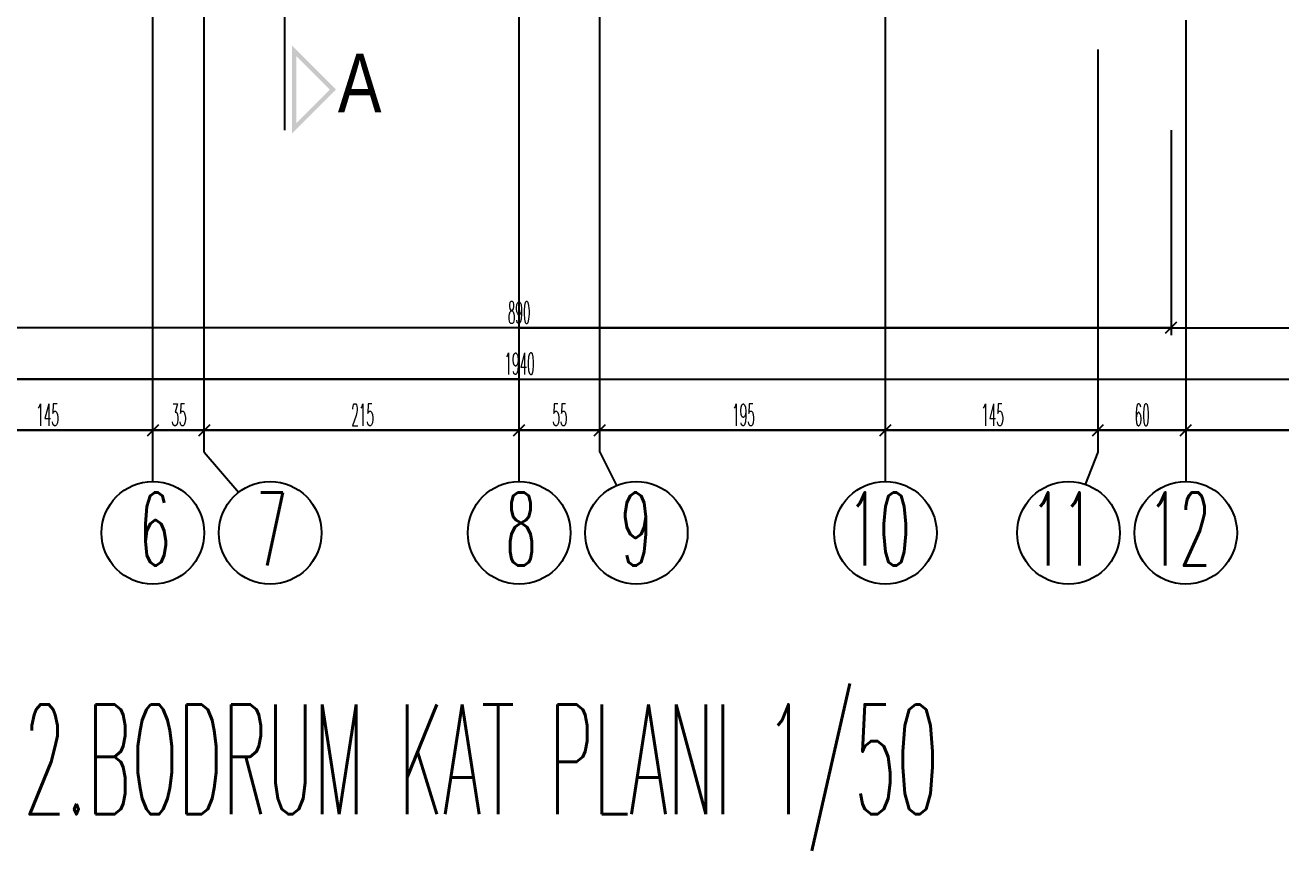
# Model space of a CAD drawing. Extents: x 78 to 306, y -397 to 18.
# Drawn here: x 271.2657 to 271.4371, y -396.89 to -396.7772 of the extents above; entities that cross this region are included whole.
import ezdxf

# ---------------------------------------------------------------- set-up
doc = ezdxf.new("R2010")
doc.units = 0
doc.header["$LTSCALE"] = 0.5
doc.header["$MEASUREMENT"] = 0
doc.linetypes.add('DASHDOT2', pattern=[0.5, 0.25, -0.125, 0, -0.125])
doc.linetypes.add('DASHED', pattern=[0.75, 0.5, -0.25])
doc.layers.get('0').update_dxf_attribs({"linetype": 'CONTINUOUS'})
for name, color, linetype in [('AKS', 5, 'DASHDOT2'), ('KAPI', 1, 'CONTINUOUS'), ('KOLON', 4, 'CONTINUOUS'), ('OLCU', 31, 'CONTINUOUS'), ('TEFRIS', 11, 'CONTINUOUS')]:
    doc.layers.add(name, color=color, linetype=linetype)
doc.styles.add('MİMARİ YAZI', font='arial.ttf')
doc.styles.add('OLCU', font='romans.shx', dxfattribs={"width": 0.6, "height": 0.125})
doc.styles.add('OLCUIC', font='ROMANS.SHX', dxfattribs={"width": 0.4, "height": 0.15})

msp = doc.modelspace()

# ---------------------------------------------------------------- hatches: boundary and pattern name
at = {"layer": 'KAPI'}
h = msp.add_hatch(color=256, dxfattribs=at)
h.paths.add_polyline_path([(271.30214, -396.78004), (271.30214, -396.79204), (271.30814, -396.78604)])
h.paths.add_polyline_path([(271.30274, -396.78148), (271.3073, -396.78604), (271.30274, -396.79059)], flags=16)

# ---------------------------------------------------------------- linework, layer by layer
at = {"color": 0, "linetype": 'ByBlock'}
for p, q in [((271.42139, -396.81931), (271.42289, -396.81781)), ((271.42289, -396.81781), (271.42139, -396.81931)), ((271.28389, -396.83181), (271.28239, -396.83331)), ((271.28239, -396.83331), (271.28389, -396.83181)), ((271.29089, -396.83181), (271.28939, -396.83331)), ((271.28939, -396.83331), (271.29089, -396.83181)), ((271.33239, -396.83331), (271.33389, -396.83181)), ((271.33389, -396.83181), (271.33239, -396.83331)), ((271.34339, -396.83331), (271.34489, -396.83181)), ((271.34489, -396.83181), (271.34339, -396.83331)), ((271.38239, -396.83331), (271.38389, -396.83181)), ((271.38389, -396.83181), (271.38239, -396.83331)), ((271.41139, -396.83331), (271.41289, -396.83181)), ((271.41289, -396.83181), (271.41139, -396.83331)), ((271.42339, -396.83331), (271.42489, -396.83181)), ((271.42489, -396.83181), (271.42339, -396.83331))]:
    msp.add_line(p, q, dxfattribs=at)
at = {"layer": 'AKS'}
for p, q in [((271.28314, -396.83956), (271.28314, -396.35156)), ((271.33314, -396.83956), (271.33314, -396.35156)), ((271.38314, -396.83956), (271.38314, -396.35156)), ((271.42414, -396.35156), (271.42414, -396.83956)), ((271.29014, -396.83556), (271.29014, -396.35556)), ((271.34414, -396.83556), (271.34414, -396.35556)), ((271.41214, -396.35556), (271.41214, -396.83556)), ((271.29014, -396.83556), (271.29486, -396.84103)), ((271.34414, -396.83556), (271.34642, -396.84011)), ((271.41214, -396.83556), (271.41043, -396.83994))]:
    msp.add_line(p, q, dxfattribs=at)
at = {"layer": 'KOLON', "linetype": 'DASHED', "ltscale": 0.4}
msp.add_line((271.30114, -396.79156), (271.30114, -396.76004), dxfattribs=at)
at = {"layer": 'OLCU', "ltscale": 1.4}
for p, q in [((271.42214, -396.79156), (271.42214, -396.81956)), ((271.33314, -396.81856), (271.13814, -396.81856)), ((271.42214, -396.81856), (271.24414, -396.81856)), ((271.33314, -396.81856), (271.52814, -396.81856)), ((271.42214, -396.81856), (271.52714, -396.81856)), ((271.33314, -396.82556), (271.13814, -396.82556)), ((271.13914, -396.82556), (271.52714, -396.82556)), ((271.33314, -396.82556), (271.52814, -396.82556)), ((271.33314, -396.83256), (271.13814, -396.83256)), ((271.25414, -396.83256), (271.28314, -396.83256)), ((271.28314, -396.83256), (271.29014, -396.83256)), ((271.29014, -396.83256), (271.33314, -396.83256)), ((271.33314, -396.83256), (271.52814, -396.83256)), ((271.34414, -396.83256), (271.33314, -396.83256)), ((271.38314, -396.83256), (271.34414, -396.83256)), ((271.41214, -396.83256), (271.38314, -396.83256)), ((271.42414, -396.83256), (271.41214, -396.83256)), ((271.51114, -396.83256), (271.42414, -396.83256))]:
    msp.add_line(p, q, dxfattribs=at)
at = {"layer": 'TEFRIS'}
for centre in [(271.28314, -396.84656), (271.29914, -396.84656), (271.33314, -396.84656), (271.34914, -396.84656), (271.38314, -396.84656), (271.40814, -396.84656), (271.42414, -396.84656)]:
    msp.add_circle(centre, 0.007, dxfattribs=at)

# ---------------------------------------------------------------- texts
at = {"layer": 'KAPI', "style": 'MİMARİ YAZI', "width": 0.8}
msp.add_text('A', height=0.008, dxfattribs=at).set_placement((271.30839, -396.78915))
at = {"layer": 'KOLON', "style": 'OLCU'}
for s, height, width, p in [('6', 0.01, 0.5, (271.28125, -396.85104)), ('7', 0.01, 0.5, (271.29725, -396.85104)), ('8', 0.01, 0.5, (271.33125, -396.85104)), ('9', 0.01, 0.5, (271.34699, -396.85104)), ('10', 0.01, 0.5, (271.37799, -396.85104)), ('11', 0.01, 0.5, (271.40299, -396.85104)), ('12', 0.01, 0.5, (271.41899, -396.85104)), (' 2.BODRUM KAT PLANI 1/50 ', 0.015, 0.45, (271.26084, -396.88499))]:
    msp.add_text(s, height=height, dxfattribs=dict(at, width=width)).set_placement(p)
at = {"layer": 'OLCU', "style": 'OLCUIC', "width": 0.4}
for s, p in [('890', (271.3316, -396.81796)), ('1940', (271.33114, -396.82496)), ('145', (271.26722, -396.83196)), ('35', (271.28567, -396.83196)), ('215', (271.31022, -396.83196)), ('55', (271.33767, -396.83196)), ('195', (271.36222, -396.83196)), ('145', (271.39622, -396.83196)), ('60', (271.41717, -396.83196))]:
    msp.add_text(s, height=0.003, dxfattribs=at).set_placement(p)

doc.saveas('drawing.dxf')
